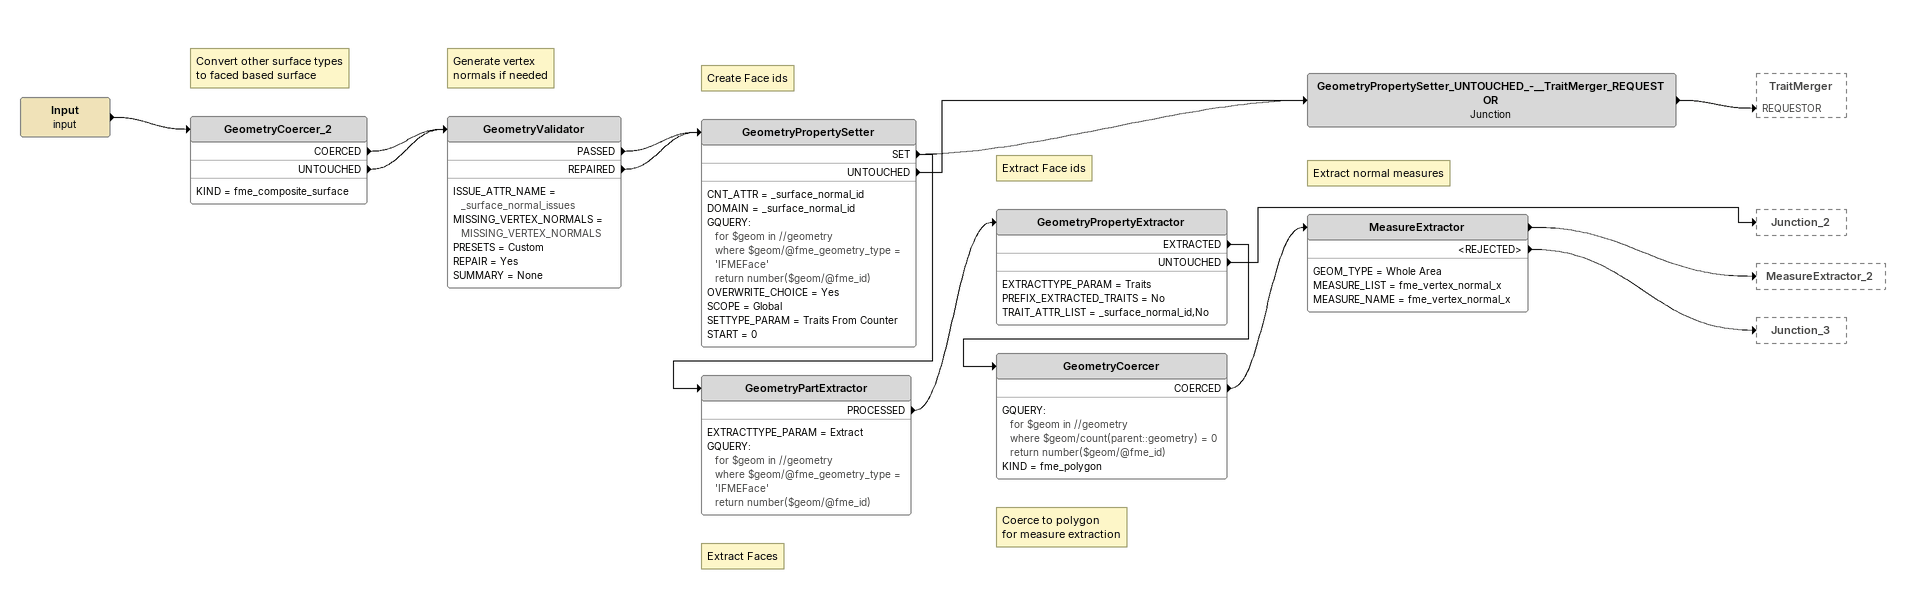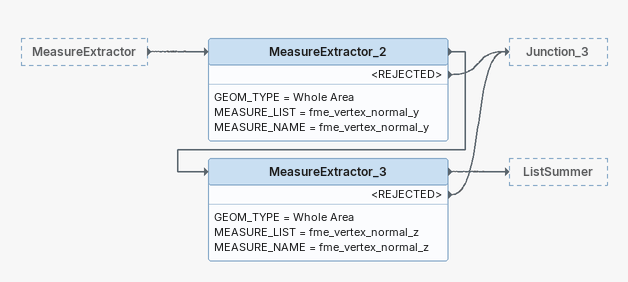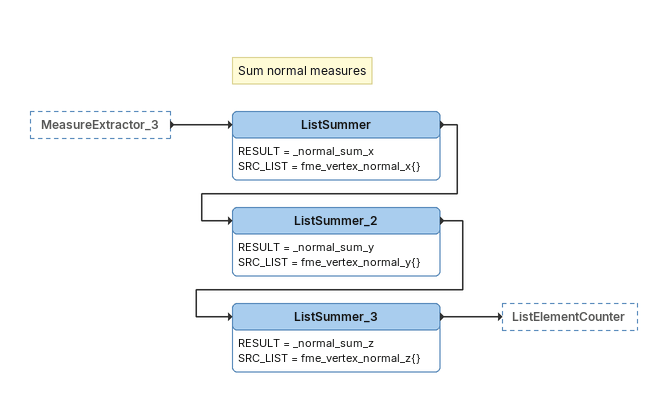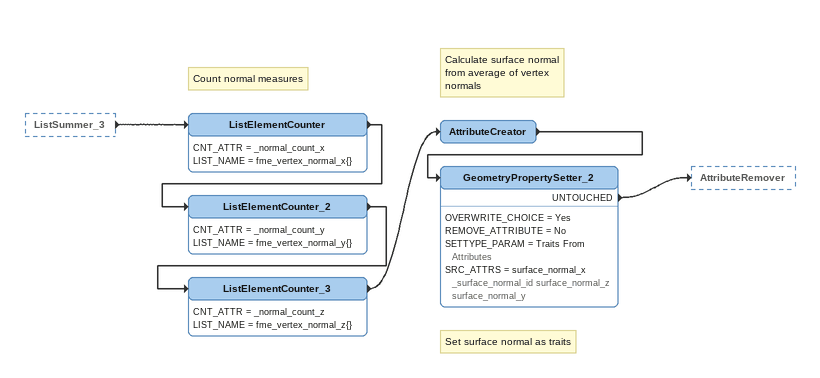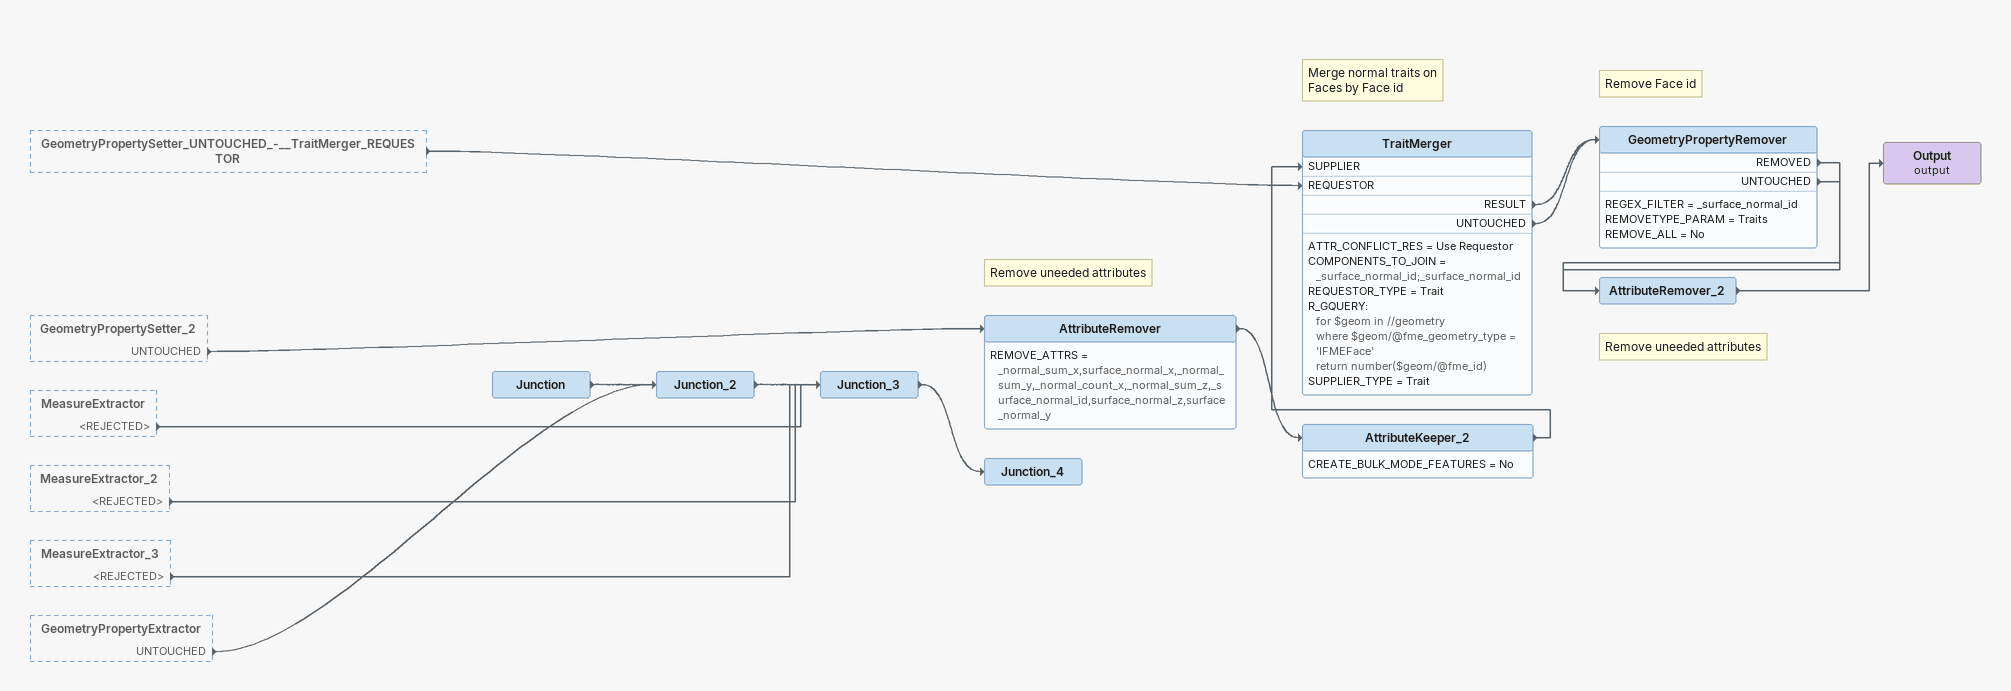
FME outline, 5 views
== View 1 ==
Input (input)
    -> GeometryCoercer_2
Note: Convert other surface types / to faced based surface
GeometryCoercer_2
    KIND = fme_composite_surface
    COERCED -> GeometryValidator
    UNTOUCHED -> GeometryValidator
Note: Generate vertex / normals if needed
GeometryValidator
    ISSUE_ATTR_NAME = _surface_normal_issues
    MISSING_VERTEX_NORMALS = MISSING_VERTEX_NORMALS
    PRESETS = Custom
    REPAIR = Yes
    SUMMARY = None
    PASSED -> GeometryPropertySetter
    REPAIRED -> GeometryPropertySetter
Note: Create Face ids
GeometryPropertySetter
    CNT_ATTR = _surface_normal_id
    DOMAIN = _surface_normal_id
    GQUERY:
      for $geom in //geometry
      where $geom/@fme_geometry_type = 'IFMEFace'
      return number($geom/@fme_id)
    OVERWRITE_CHOICE = Yes
    SCOPE = Global
    SETTYPE_PARAM = Traits From Counter
    START = 0
    SET -> GeometryPartExtractor
    SET -> GeometryPropertySetter_UNTOUCHED_-__TraitMerger_REQUESTOR
    UNTOUCHED -> GeometryPropertySetter_UNTOUCHED_-__TraitMerger_REQUESTOR
GeometryPropertySetter_UNTOUCHED_-__TraitMerger_REQUESTOR: Junction
    -> TraitMerger [REQUESTOR]
Note: Extract Faces
GeometryPartExtractor
    EXTRACTTYPE_PARAM = Extract
    GQUERY:
      for $geom in //geometry
      where $geom/@fme_geometry_type = 'IFMEFace'
      return number($geom/@fme_id)
    PROCESSED -> GeometryPropertyExtractor
Note: Extract Face ids
GeometryPropertyExtractor
    EXTRACTTYPE_PARAM = Traits
    PREFIX_EXTRACTED_TRAITS = No
    TRAIT_ATTR_LIST = _surface_normal_id,No
    EXTRACTED -> GeometryCoercer
    UNTOUCHED -> Junction_2
Note: Coerce to polygon / for measure extraction
GeometryCoercer
    GQUERY:
      for $geom in //geometry
      where $geom/count(parent::geometry) = 0
      return number($geom/@fme_id)
    KIND = fme_polygon
    COERCED -> MeasureExtractor
Note: Extract normal measures
MeasureExtractor
    GEOM_TYPE = Whole Area
    MEASURE_LIST = fme_vertex_normal_x
    MEASURE_NAME = fme_vertex_normal_x
    -> MeasureExtractor_2
    <REJECTED> -> Junction_3

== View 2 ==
MeasureExtractor [outside]
    -> MeasureExtractor_2
MeasureExtractor_2
    GEOM_TYPE = Whole Area
    MEASURE_LIST = fme_vertex_normal_y
    MEASURE_NAME = fme_vertex_normal_y
    -> MeasureExtractor_3
    <REJECTED> -> Junction_3
MeasureExtractor_3
    GEOM_TYPE = Whole Area
    MEASURE_LIST = fme_vertex_normal_z
    MEASURE_NAME = fme_vertex_normal_z
    -> ListSummer
    <REJECTED> -> Junction_3

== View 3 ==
MeasureExtractor_3 [outside]
    -> ListSummer
Note: Sum normal measures
ListSummer
    RESULT = _normal_sum_x
    SRC_LIST = fme_vertex_normal_x{}
    -> ListSummer_2
ListSummer_2
    RESULT = _normal_sum_y
    SRC_LIST = fme_vertex_normal_y{}
    -> ListSummer_3
ListSummer_3
    RESULT = _normal_sum_z
    SRC_LIST = fme_vertex_normal_z{}
    -> ListElementCounter

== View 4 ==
ListSummer_3 [outside]
    -> ListElementCounter
Note: Count normal measures
ListElementCounter
    CNT_ATTR = _normal_count_x
    LIST_NAME = fme_vertex_normal_x{}
    -> ListElementCounter_2
ListElementCounter_2
    CNT_ATTR = _normal_count_y
    LIST_NAME = fme_vertex_normal_y{}
    -> ListElementCounter_3
ListElementCounter_3
    CNT_ATTR = _normal_count_z
    LIST_NAME = fme_vertex_normal_z{}
    -> AttributeCreator
Note: Calculate surface normal / from average of vertex / normals
AttributeCreator
    -> GeometryPropertySetter_2
Note: Set surface normal as traits
GeometryPropertySetter_2
    OVERWRITE_CHOICE = Yes
    REMOVE_ATTRIBUTE = No
    SETTYPE_PARAM = Traits From Attributes
    SRC_ATTRS = surface_normal_x _surface_normal_id surface_normal_z surface_normal_y
    UNTOUCHED -> AttributeRemover

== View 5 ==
GeometryPropertySetter_UNTOUCHED_-__TraitMerger_REQUESTOR [outside]
    -> TraitMerger [REQUESTOR]
GeometryPropertySetter_2 [outside]
    UNTOUCHED -> AttributeRemover
MeasureExtractor [outside]
    <REJECTED> -> Junction_3
MeasureExtractor_2 [outside]
    <REJECTED> -> Junction_3
MeasureExtractor_3 [outside]
    <REJECTED> -> Junction_3
GeometryPropertyExtractor [outside]
    UNTOUCHED -> Junction_2
Note: Remove uneeded attributes
AttributeRemover
    REMOVE_ATTRS = _normal_sum_x,surface_normal_x,_normal_sum_y,_normal_count_x,_normal_sum_z,_surface_normal_id,surface_normal_z,surface_normal_y
    -> AttributeKeeper_2
AttributeKeeper_2
    CREATE_BULK_MODE_FEATURES = No
    -> TraitMerger [SUPPLIER]
Note: Merge normal traits on / Faces by Face id
TraitMerger
    ATTR_CONFLICT_RES = Use Requestor
    COMPONENTS_TO_JOIN = _surface_normal_id;_surface_normal_id
    REQUESTOR_TYPE = Trait
    R_GQUERY:
      for $geom in //geometry
      where $geom/@fme_geometry_type = 'IFMEFace'
      return number($geom/@fme_id)
    SUPPLIER_TYPE = Trait
    RESULT -> GeometryPropertyRemover
    UNTOUCHED -> GeometryPropertyRemover
Note: Remove Face id
GeometryPropertyRemover
    REGEX_FILTER = _surface_normal_id
    REMOVETYPE_PARAM = Traits
    REMOVE_ALL = No
    REMOVED -> AttributeRemover_2
    UNTOUCHED -> AttributeRemover_2
Note: Remove uneeded attributes
AttributeRemover_2
    -> Output (output)
Output (output)
Junction
    -> Junction_2
Junction_2
    -> Junction_3
Junction_3
    -> Junction_4
Junction_4
